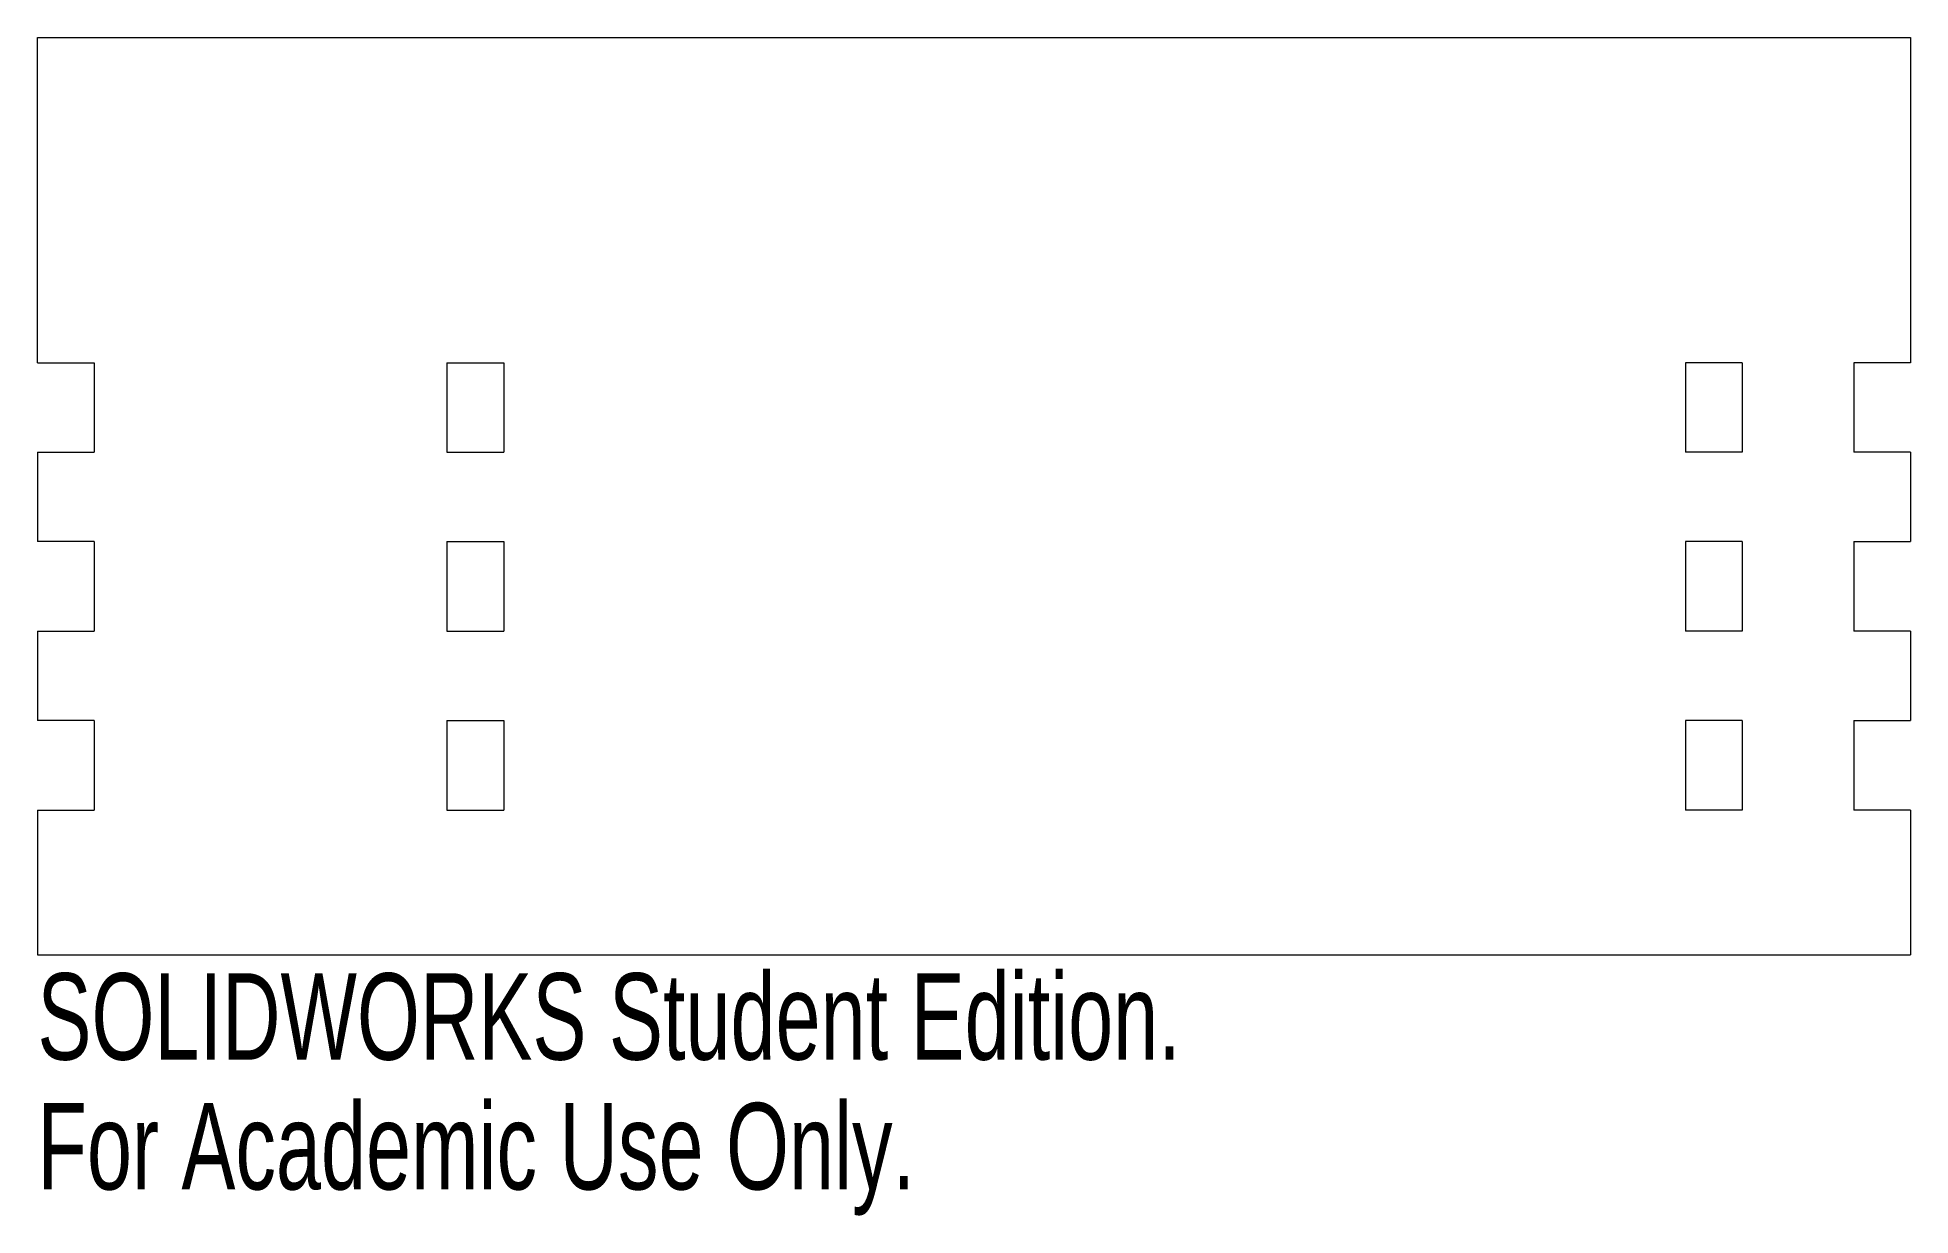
# Model space of a CAD drawing. Header units: inches. Extents: x -4.12 to 0, y -2.07 to 0.52.
import ezdxf

# ---------------------------------------------------------------- set-up
doc = ezdxf.new("R2010")
doc.units = ezdxf.units.IN
doc.header["$MEASUREMENT"] = 0
doc.styles.add('SLDTEXTSTYLE0', font='TXT', dxfattribs={"width": 0.7})

msp = doc.modelspace()

# ---------------------------------------------------------------- linework, layer by layer
at = {"color": 7, "linetype": 'Continuous', "lineweight": 15}
for p, q in [((-4.12, -0.1969), (-4.12, 0.5187)), ((-4.12, 0.5187), (0, 0.5187)), ((0, 0.5187), (0, -0.1969)), ((-4.12, -0.1969), (-3.995, -0.1969)), ((-3.995, -0.1969), (-3.995, -0.3937)), ((-3.2194, -0.1969), (-3.2194, -0.3937)), ((-3.2194, -0.1969), (-3.0944, -0.1969)), ((-3.0944, -0.1969), (-3.0944, -0.3937)), ((-0.495, -0.1969), (-0.495, -0.3937)), ((-0.37, -0.1969), (-0.495, -0.1969)), ((-0.37, -0.1969), (-0.37, -0.3937)), ((0, -0.1969), (-0.125, -0.1969)), ((-0.125, -0.1969), (-0.125, -0.3937)), ((-4.12, -0.3937), (-4.12, -0.5906)), ((-4.12, -0.3937), (-3.995, -0.3937)), ((-3.2194, -0.3937), (-3.0944, -0.3937)), ((-0.37, -0.3937), (-0.495, -0.3937)), ((0, -0.3937), (-0.125, -0.3937)), ((0, -0.3937), (0, -0.5906)), ((-3.995, -0.5906), (-4.12, -0.5906)), ((-3.995, -0.5906), (-3.995, -0.7874)), ((-3.2194, -0.5906), (-3.2194, -0.7874)), ((-3.2194, -0.5906), (-3.0944, -0.5906)), ((-3.0944, -0.5906), (-3.0944, -0.7874)), ((-0.495, -0.5906), (-0.495, -0.7874)), ((-0.37, -0.5906), (-0.495, -0.5906)), ((-0.37, -0.5906), (-0.37, -0.7874)), ((-0.125, -0.5906), (0, -0.5906)), ((-0.125, -0.5906), (-0.125, -0.7874)), ((-4.12, -0.7874), (-4.12, -0.9843)), ((-4.12, -0.7874), (-3.995, -0.7874)), ((-3.2194, -0.7874), (-3.0944, -0.7874)), ((-0.37, -0.7874), (-0.495, -0.7874)), ((0, -0.7874), (-0.125, -0.7874)), ((0, -0.7874), (0, -0.9843)), ((-3.995, -0.9843), (-4.12, -0.9843)), ((-3.995, -0.9843), (-3.995, -1.1811)), ((-3.2194, -0.9843), (-3.2194, -1.1811)), ((-3.2194, -0.9843), (-3.0944, -0.9843)), ((-3.0944, -0.9843), (-3.0944, -1.1811)), ((-0.495, -0.9843), (-0.495, -1.1811)), ((-0.37, -0.9843), (-0.495, -0.9843)), ((-0.37, -0.9843), (-0.37, -1.1811)), ((-0.125, -0.9843), (0, -0.9843)), ((-0.125, -0.9843), (-0.125, -1.1811)), ((-4.12, -1.1811), (-4.12, -1.5)), ((-4.12, -1.1811), (-3.995, -1.1811)), ((-3.2194, -1.1811), (-3.0944, -1.1811)), ((-0.37, -1.1811), (-0.495, -1.1811)), ((0, -1.1811), (-0.125, -1.1811)), ((0, -1.1811), (0, -1.5)), ((-4.12, -1.5), (0, -1.5))]:
    msp.add_line(p, q, dxfattribs=at)

# ---------------------------------------------------------------- texts
at = {"color": 7, "linetype": 'Continuous', "char_height": 0.1903, "attachment_point": 1, "style": 'SLDTEXTSTYLE0'}
for s, insert in [('SOLIDWORKS Student Edition.', (-4.12, -1.5401)), ('For Academic Use Only.', (-4.12, -1.8256))]:
    msp.add_mtext(s, dxfattribs=dict(at, insert=insert))

doc.saveas('drawing.dxf')
